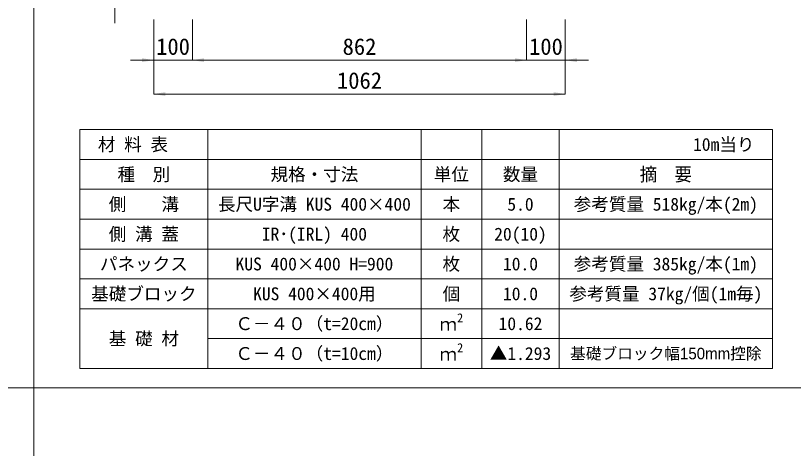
# Model space of a CAD drawing. Units: millimetres at full size, sheet at 1:40. Extents: x 206103 to 244503, y 883348 to 903496.
# Drawn here: x 219256 to 221263, y 886492 to 887608 of the extents above; entities that cross this region are included whole.
import ezdxf
from ezdxf.enums import TextEntityAlignment as Align

# ---------------------------------------------------------------- set-up
doc = ezdxf.new("R2010")
doc.units = ezdxf.units.MM
doc.header["$LTSCALE"] = 40
for name, color, linetype, lineweight in [('Defpoints_3', 8, 'Continuous', 0), ('図枠', 5, 'Continuous', 13), ('寸法・材料表', 7, 'Continuous', 13), ('寸法線', 7, 'Continuous', 13)]:
    doc.layers.add(name, color=color, linetype=linetype, lineweight=lineweight)
doc.styles.add('ＭＳ ゴシック', font='')
doc.styles.add('ＭＳ Ｐゴシック', font='')
doc.styles.get('ＭＳ ゴシック').set_extended_font_data('MS Gothic')
doc.styles.get('ＭＳ Ｐゴシック').set_extended_font_data('MS PGothic')

# ---------------------------------------------------------------- blocks, each defined once
blk = doc.blocks.new('filled_arrow')
at = {"color": 0, "linetype": 'Continuous', "lineweight": -2}
blk.add_solid([(7.5, 1.25), (0, 0), (7.5, -1.25)], dxfattribs=at)

msp = doc.modelspace()

# ---------------------------------------------------------------- linework, layer by layer
at = {"layer": 'Defpoints_3'}
for p, q in [((219421.89, 887314.77), (221208.53, 887314.77)), ((219421.89, 887314.77), (219421.89, 887237.33)), ((219751.89, 887314.77), (219751.89, 887237.33)), ((220301.89, 887314.77), (220301.89, 887237.33)), ((220458.53, 887314.77), (220458.53, 887237.33)), ((220658.53, 887314.77), (220658.53, 887237.33)), ((221208.53, 887314.77), (221208.53, 887237.33))]:
    msp.add_line(p, q, dxfattribs=at)
at = {"layer": '図枠'}
for p, q in [((219303.21, 903148.33), (219303.21, 883448.33)), ((206103.21, 886648.33), (223303.21, 886648.33))]:
    msp.add_line(p, q, dxfattribs=at)
at = {"layer": '寸法・材料表'}
for p, q in [((219421.89, 887237.33), (221208.53, 887237.33)), ((219421.89, 887237.33), (219421.89, 886698.33)), ((219751.89, 887237.33), (219751.89, 886698.33)), ((220301.89, 887237.33), (220301.89, 886698.33)), ((220458.53, 887237.33), (220458.53, 886698.33)), ((220658.53, 887237.33), (220658.53, 886698.33)), ((221208.53, 887237.33), (221208.53, 886698.33)), ((219421.89, 887160.33), (221208.53, 887160.33)), ((219421.89, 887083.33), (221208.53, 887083.33)), ((219421.89, 887006.33), (221208.53, 887006.33)), ((219421.89, 886929.33), (221208.53, 886929.33)), ((219421.89, 886852.33), (221208.53, 886852.33)), ((219751.89, 886775.33), (221208.53, 886775.33)), ((219421.89, 886698.33), (221208.53, 886698.33))]:
    msp.add_line(p, q, dxfattribs=at)
at = {"layer": '寸法線'}
for p, q in [((219512.21, 887588.33), (219512.21, 887808.33)), ((219612.21, 887598.33), (219612.21, 887493.39)), ((219612.21, 887598.33), (219612.21, 887405.89)), ((219712.21, 887598.33), (219712.21, 887493.39)), ((219712.21, 887598.33), (219712.21, 887493.39)), ((220574.21, 887598.33), (220574.21, 887493.39)), ((220574.21, 887598.33), (220574.21, 887493.39)), ((220674.21, 887598.33), (220674.21, 887493.39)), ((220674.21, 887598.33), (220674.21, 887405.89)), ((219552.21, 887493.39), (219772.21, 887493.39)), ((219712.21, 887493.39), (220574.21, 887493.39)), ((220514.21, 887493.39), (220734.21, 887493.39)), ((220674.21, 887405.89), (219612.21, 887405.89))]:
    msp.add_line(p, q, dxfattribs=at)

# ---------------------------------------------------------------- block references
at = {"layer": '寸法線', "xscale": 4, "yscale": 4, "rotation": 180}
for p in [(219612.21, 887493.39), (220574.21, 887493.39), (220574.21, 887493.39), (220674.21, 887405.89)]:
    msp.add_blockref('filled_arrow', p, dxfattribs=at)
at = {"layer": '寸法線', "xscale": 4, "yscale": 4}
for p in [(219712.21, 887493.39), (219712.21, 887493.39), (220674.21, 887493.39), (219612.21, 887405.89)]:
    msp.add_blockref('filled_arrow', p, dxfattribs=at)

# ---------------------------------------------------------------- texts
at = {"layer": '寸法・材料表', "style": 'ＭＳ ゴシック'}
msp.add_text('\u3000材 料 表', height=33.23, dxfattribs=at).set_placement((219422.94, 887276.05), align=Align.MIDDLE_LEFT)
msp.add_text('10m当り\u3000', height=33.23, dxfattribs=at).set_placement((221207.47, 887276.05), align=Align.MIDDLE_RIGHT)
at = {"layer": '寸法・材料表'}
for s, height, style, p in [('種\u3000別', 33.23, 'ＭＳ ゴシック', (219586.89, 887198.83)), ('規格・寸法', 33.23, 'ＭＳ ゴシック', (220026.89, 887198.83)), ('単位', 33.23, 'ＭＳ ゴシック', (220380.21, 887198.83)), ('数量', 33.23, 'ＭＳ ゴシック', (220558.53, 887198.83)), ('側\u3000\u3000溝', 33.23, 'ＭＳ ゴシック', (219586.89, 887121.83)), ('長尺U字溝 KUS 400×400', 33.23, 'ＭＳ ゴシック', (220026.89, 887121.83)), ('本', 33.23, 'ＭＳ ゴシック', (220380.21, 887121.83)), ('5.0', 33.23, 'ＭＳ ゴシック', (220558.53, 887121.83)), ('参考質量 518kg/本(2m)', 33.23, 'ＭＳ ゴシック', (220933.53, 887121.83)), ('側 溝 蓋', 33.23, 'ＭＳ ゴシック', (219586.89, 887044.83)), ('IR･(IRL) 400', 33.23, 'ＭＳ ゴシック', (220026.89, 887044.83)), ('枚', 33.23, 'ＭＳ ゴシック', (220380.21, 887044.83)), ('20(10)', 33.23, 'ＭＳ ゴシック', (220558.53, 887044.83)), ('パネックス', 33.23, 'ＭＳ ゴシック', (219586.89, 886967.83)), ('KUS 400×400 H=900', 33.23, 'ＭＳ ゴシック', (220026.89, 886967.83)), ('枚', 33.23, 'ＭＳ ゴシック', (220380.21, 886967.83)), ('10.0', 33.23, 'ＭＳ ゴシック', (220558.53, 886967.83)), ('参考質量 385kg/本(1m)', 33.23, 'ＭＳ ゴシック', (220933.53, 886967.83)), ('基礎ブロック', 33.23, 'ＭＳ ゴシック', (219586.89, 886890.83)), ('KUS 400×400用', 33.23, 'ＭＳ ゴシック', (220026.89, 886890.83)), ('個', 33.23, 'ＭＳ ゴシック', (220380.21, 886890.83)), ('10.0', 33.23, 'ＭＳ ゴシック', (220558.53, 886890.83)), ('参考質量 37kg/個(1m毎)', 33.23, 'ＭＳ ゴシック', (220933.53, 886890.83)), ('Ｃ－４０（t=20cm）', 33.23, 'ＭＳ ゴシック', (220026.89, 886813.83)), ('10.62', 33.23, 'ＭＳ ゴシック', (220558.53, 886813.83)), ('基 礎 材', 33.23, 'ＭＳ ゴシック', (219586.89, 886775.33)), ('Ｃ－４０（t=10cm）', 33.23, 'ＭＳ ゴシック', (220026.89, 886736.83)), ('▲1.293', 33.23, 'ＭＳ ゴシック', (220558.53, 886736.83)), ('基礎ブロック幅150mm控除', 29.69, 'ＭＳ Ｐゴシック', (220933.53, 886736.83))]:
    msp.add_text(s, height=height, dxfattribs=dict(at, style=style)).set_placement(p, align=Align.MIDDLE_CENTER)
at = {"layer": '寸法・材料表', "style": 'ＭＳ Ｐゴシック', "width": 0.95}
msp.add_text('摘\u3000要', height=34.64, dxfattribs=at).set_placement((220933.53, 887198.83), align=Align.MIDDLE_CENTER)
at = {"layer": '寸法・材料表', "style": 'ＭＳ ゴシック'}
for s, height, p in [('2', 23.26, (220394.94, 886810.22)), ('ｍ', 33.23, (220349.61, 886785.72)), ('2', 23.26, (220394.94, 886733.22)), ('ｍ', 33.23, (220349.61, 886708.72))]:
    msp.add_text(s, height=height, dxfattribs=at).set_placement(p, align=Align.BOTTOM_LEFT)
at = {"layer": '寸法線', "style": 'ＭＳ ゴシック'}
for s, p in [('100', (219662.21, 887528.39)), ('862', (220143.21, 887528.39)), ('100', (220624.21, 887528.39)), ('1062', (220143.21, 887440.89))]:
    msp.add_text(s, height=42.72, dxfattribs=at).set_placement(p, align=Align.MIDDLE_CENTER)

doc.saveas('drawing.dxf')
